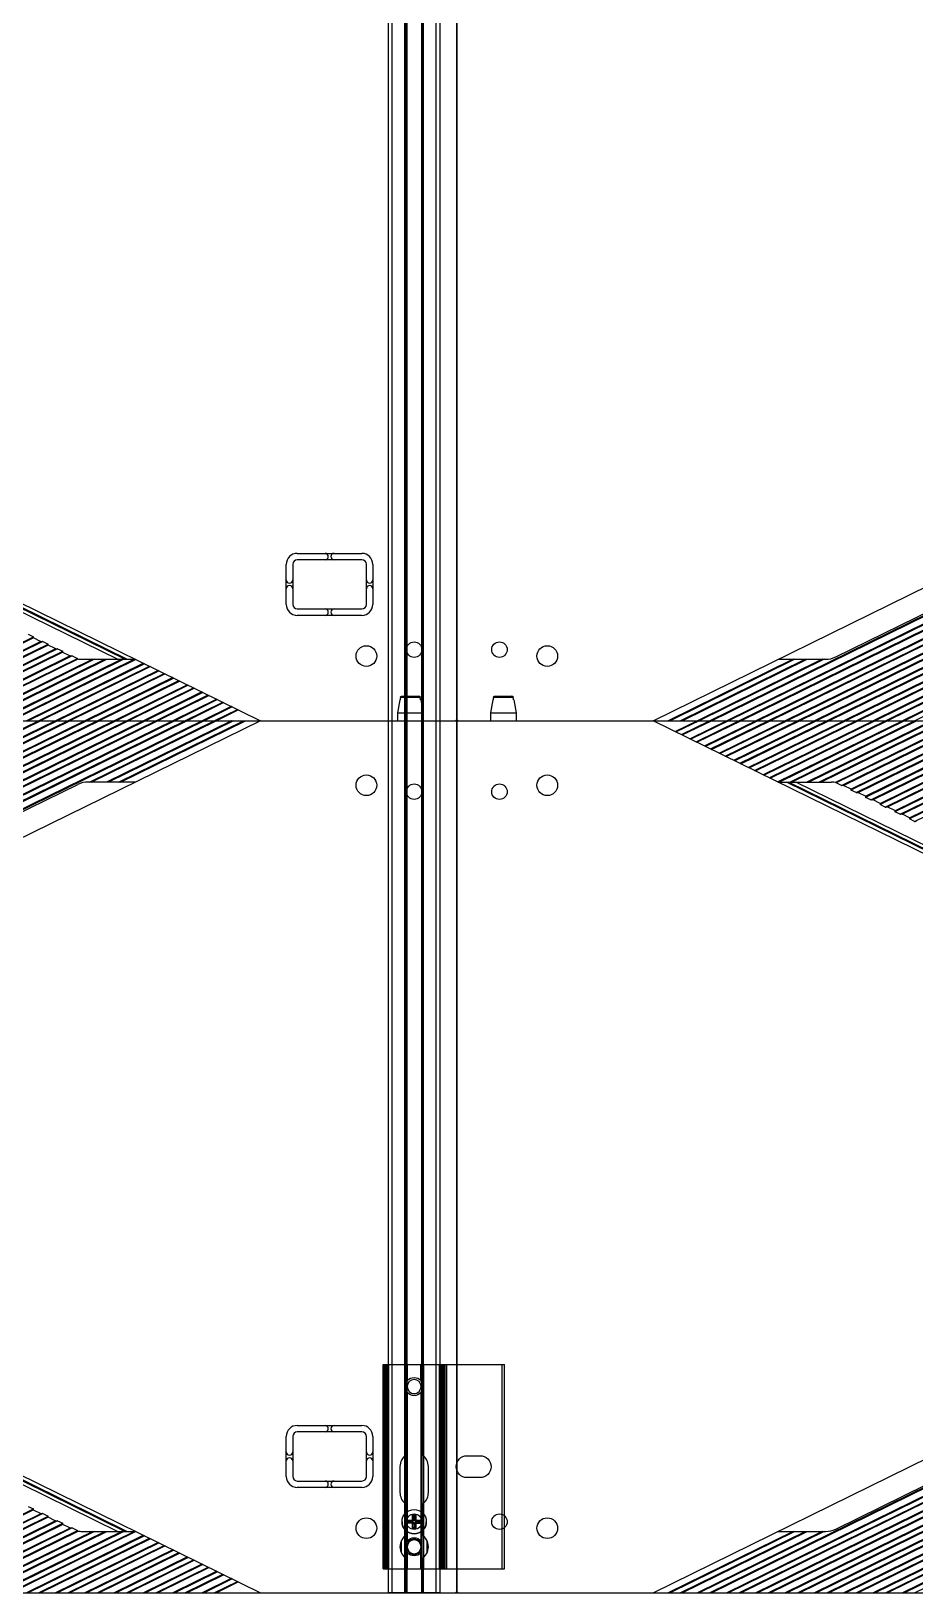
# Model space of a CAD drawing. Header units: millimetres. Extents: x 1927 to 14264, y 1863 to 5555.
# Drawn here: x 10609 to 10951, y 3124 to 3728 of the extents above; entities that cross this region are included whole.
import ezdxf

# ---------------------------------------------------------------- set-up
doc = ezdxf.new("R2010")
doc.units = ezdxf.units.MM
doc.layers.add('02___PRT_ALL_AXES', color=7, linetype='Continuous')
doc.layers.add('1轮廓线', color=7, linetype='Continuous', lineweight=25)

# ---------------------------------------------------------------- blocks, each defined once
blk = doc.blocks.new('ryfhgjmb')
at = {"color": 30, "linetype": 'Continuous', "true_color": 0xf26722}
for p, q in [((6005.13, 3322.43), (6005.13, 3342.43)), ((6005.13, 3342.43), (7001.63, 3342.43)), ((6005.13, 3340.93), (7001.63, 3340.93)), ((6053.93, 3337.93), (6043.93, 3337.93)), ((6058.09, 3336.03), (6969.27, 3336.03)), ((6058.47, 3335.53), (6968.88, 3335.53)), ((6005.13, 3323.93), (7001.63, 3323.93)), ((6043.93, 3326.93), (6053.93, 3326.93)), ((6058.09, 3328.83), (6969.27, 3328.83)), ((6058.47, 3329.33), (6968.88, 3329.33)), ((6005.13, 3322.43), (7001.63, 3322.43))]:
    blk.add_line(p, q, dxfattribs=at)
for centre, start, end in [((6043.93, 3332.43), 90, 139.11481), ((6053.93, 3332.43), 34.30765, 90), ((6043.93, 3332.43), 220.88519, 270), ((6053.93, 3332.43), 270, 325.69235)]:
    blk.add_arc(centre, 5.5, start, end, dxfattribs=at)
at = {"layer": '02___PRT_ALL_AXES', "color": 30, "linetype": 'Continuous', "true_color": 0xf26722}
for p, q in [((6005.13, 3336.03), (6018.77, 3336.03)), ((6020.56, 3337.39), (6025.29, 3337.39)), ((6027.09, 3336.03), (6039.77, 3336.03)), ((6005.13, 3335.53), (6018.38, 3335.53)), ((6018.22, 3335.27), (6005.13, 3335.27)), ((6027.47, 3335.53), (6039.38, 3335.53)), ((6968.72, 3335.27), (6027.64, 3335.27)), ((6018.22, 3329.59), (6005.13, 3329.59)), ((6005.13, 3329.33), (6018.38, 3329.33)), ((6005.13, 3328.83), (6018.77, 3328.83)), ((6020.56, 3327.47), (6025.29, 3327.47)), ((6027.09, 3328.83), (6039.77, 3328.83)), ((6027.47, 3329.33), (6039.38, 3329.33)), ((6968.72, 3329.59), (6027.64, 3329.59))]:
    blk.add_line(p, q, dxfattribs=at)
blk.add_circle((6022.93, 3332.43), 3, dxfattribs=at)
for centre, start, end in [((6022.93, 3332.43), 31.08062, 148.91938), ((6043.93, 3332.43), 139.11481, 145.69235), ((6022.93, 3332.43), 211.08062, 328.91938), ((6043.93, 3332.43), 214.30765, 220.88519)]:
    blk.add_arc(centre, 5.5, start, end, dxfattribs=at)
blk = doc.blocks.new('ETDHFN')
at = {"layer": '1轮廓线', "linetype": 'Continuous', "lineweight": 25}
for p, q in [((8841.41, 4025.55), (8841.81, 4025.15)), ((8841.41, 4023.94), (8841.41, 4025.55)), ((8841.41, 4025.55), (8842.61, 4025.55)), ((8841.81, 4025.15), (8842.21, 4025.15)), ((8841.81, 4023.54), (8841.81, 4025.15)), ((8842.61, 4025.55), (8842.21, 4025.15)), ((8842.21, 4023.54), (8842.21, 4025.15)), ((8842.61, 4025.55), (8842.61, 4023.94)), ((8839.51, 4023.65), (8839.91, 4023.25)), ((8839.51, 4022.45), (8839.51, 4023.65)), ((8839.51, 4023.65), (8841.12, 4023.65)), ((8839.51, 4022.45), (8839.91, 4022.85)), ((8841.12, 4022.45), (8839.51, 4022.45)), ((8839.91, 4023.25), (8839.91, 4022.85)), ((8841.52, 4023.25), (8839.91, 4023.25)), ((8841.52, 4022.85), (8839.91, 4022.85)), ((8841.41, 4020.55), (8841.41, 4022.16)), ((8841.41, 4020.55), (8841.81, 4020.95)), ((8842.61, 4020.55), (8841.41, 4020.55)), ((8841.81, 4022.56), (8841.81, 4020.95)), ((8841.81, 4020.95), (8842.21, 4020.95)), ((8842.21, 4020.95), (8842.21, 4022.56)), ((8842.61, 4020.55), (8842.21, 4020.95)), ((8844.11, 4023.25), (8842.5, 4023.25)), ((8842.5, 4022.85), (8844.11, 4022.85)), ((8842.61, 4022.16), (8842.61, 4020.55)), ((8842.9, 4023.65), (8844.51, 4023.65)), ((8842.9, 4022.45), (8844.51, 4022.45)), ((8844.51, 4023.65), (8844.11, 4023.25)), ((8844.11, 4022.85), (8844.11, 4023.25)), ((8844.51, 4022.45), (8844.11, 4022.85)), ((8844.51, 4023.65), (8844.51, 4022.45))]:
    blk.add_line(p, q, dxfattribs=at)
at = {"layer": '1轮廓线', "linetype": 'Continuous', "lineweight": 13}
for p, q in [((8841.12, 4023.65), (8841.52, 4023.25)), ((8841.12, 4022.45), (8841.52, 4022.85)), ((8841.41, 4023.94), (8841.81, 4023.54)), ((8841.41, 4022.16), (8841.81, 4022.56)), ((8842.61, 4023.94), (8842.21, 4023.54)), ((8842.61, 4022.16), (8842.21, 4022.56)), ((8842.9, 4023.65), (8842.5, 4023.25)), ((8842.9, 4022.45), (8842.5, 4022.85))]:
    blk.add_line(p, q, dxfattribs=at)
at = {"layer": '1轮廓线', "linetype": 'Continuous', "lineweight": 25}
for radius in [4.7, 3]:
    blk.add_circle((8842.01, 4023.05), radius, dxfattribs=at)
blk.add_arc((8842.01, 4023.05), 4.7, 180, 0, dxfattribs=at)
for points in [[(8841.12, 4023.65), (8841.18, 4023.65), (8841.24, 4023.68), (8841.29, 4023.7), (8841.33, 4023.74), (8841.36, 4023.77), (8841.39, 4023.82), (8841.41, 4023.88), (8841.41, 4023.94)], [(8841.41, 4022.16), (8841.41, 4022.23), (8841.39, 4022.28), (8841.36, 4022.33), (8841.33, 4022.37), (8841.29, 4022.4), (8841.24, 4022.43), (8841.18, 4022.45), (8841.12, 4022.45)], [(8841.81, 4023.54), (8841.81, 4023.48), (8841.79, 4023.42), (8841.77, 4023.37), (8841.73, 4023.33), (8841.69, 4023.3), (8841.64, 4023.27), (8841.59, 4023.25), (8841.52, 4023.25)], [(8841.52, 4022.85), (8841.59, 4022.85), (8841.64, 4022.83), (8841.69, 4022.81), (8841.73, 4022.77), (8841.76, 4022.73), (8841.79, 4022.68), (8841.81, 4022.63), (8841.81, 4022.56)], [(8842.5, 4023.25), (8842.43, 4023.25), (8842.38, 4023.27), (8842.33, 4023.3), (8842.29, 4023.33), (8842.26, 4023.37), (8842.23, 4023.42), (8842.21, 4023.48), (8842.21, 4023.54)], [(8842.21, 4022.56), (8842.21, 4022.63), (8842.23, 4022.68), (8842.25, 4022.73), (8842.29, 4022.77), (8842.33, 4022.81), (8842.38, 4022.83), (8842.43, 4022.85), (8842.5, 4022.85)], [(8842.61, 4023.94), (8842.61, 4023.88), (8842.63, 4023.82), (8842.66, 4023.77), (8842.69, 4023.74), (8842.73, 4023.7), (8842.78, 4023.68), (8842.84, 4023.65), (8842.9, 4023.65)], [(8842.9, 4022.45), (8842.84, 4022.45), (8842.78, 4022.43), (8842.73, 4022.41), (8842.69, 4022.37), (8842.66, 4022.33), (8842.63, 4022.28), (8842.61, 4022.23), (8842.61, 4022.16)]]:
    blk.add_open_spline(points, degree=2, knots=[0, 0, 0, 0.25, 0.25, 0.5, 0.5, 0.75, 0.75, 1, 1, 1], dxfattribs=at)
blk = doc.blocks.new('ERTFHGJ')
at = {"color": 40, "linetype": 'Continuous', "true_color": 0xf8d731}
for p, q in [((8878.46, 3617.77), (8878.46, 3696.77)), ((8925.46, 3696.77), (8878.46, 3696.77)), ((8879.46, 3617.77), (8879.46, 3696.77)), ((8900.96, 3696.77), (8900.96, 3617.77)), ((8901.46, 3617.77), (8901.46, 3696.77)), ((8901.96, 3617.77), (8901.96, 3696.77)), ((8902.4, 3617.77), (8902.4, 3696.77)), ((8902.87, 3617.77), (8902.87, 3696.77)), ((8903.46, 3617.77), (8903.46, 3696.77)), ((8903.54, 3696.77), (8903.54, 3617.77)), ((8903.6, 3617.77), (8903.6, 3696.77)), ((8909.88, 3696.77), (8909.88, 3617.77)), ((8910.38, 3617.77), (8910.38, 3696.77)), ((8910.88, 3690.64), (8910.88, 3696.77)), ((8916.03, 3690.64), (8916.03, 3696.77)), ((8916.53, 3617.77), (8916.53, 3696.77)), ((8917.03, 3617.77), (8917.03, 3696.77)), ((8923.31, 3617.77), (8923.31, 3696.77)), ((8923.38, 3696.77), (8923.38, 3617.77)), ((8923.46, 3617.77), (8923.46, 3696.77)), ((8924.04, 3696.77), (8924.04, 3617.77)), ((8924.51, 3696.77), (8924.51, 3617.77)), ((8924.96, 3617.77), (8924.96, 3696.77)), ((8925.46, 3617.77), (8925.46, 3696.77)), ((8910.88, 3685.9), (8910.88, 3628.64)), ((8916.03, 3628.64), (8916.03, 3685.9)), ((8892.96, 3661.52), (8887.96, 3661.52)), ((8887.96, 3653.02), (8892.96, 3653.02)), ((8910.88, 3617.77), (8910.88, 3623.9)), ((8916.03, 3617.77), (8916.03, 3623.9)), ((8925.46, 3617.77), (8878.46, 3617.77))]:
    blk.add_line(p, q, dxfattribs=at)
for centre in [(8913.46, 3688.27), (8913.46, 3626.27)]:
    blk.add_circle(centre, 2.7, dxfattribs=at)
for centre, radius, start, end in [((8913.46, 3688.27), 3.5, 42.63239, 137.36761), ((8913.46, 3688.27), 3.5, 222.63239, 317.36761), ((8887.96, 3657.27), 4.25, 90, 270), ((8892.96, 3657.27), 4.25, 270, 90), ((8913.46, 3626.27), 3.5, 42.63239, 137.36761), ((8913.46, 3626.27), 3.5, 222.63239, 317.36761)]:
    blk.add_arc(centre, radius, start, end, dxfattribs=at)
for points, knots in [([(8910.39, 3688.27), (8910.39, 3688.38), (8910.39, 3688.58), (8910.4, 3688.89), (8910.41, 3689.2), (8910.45, 3689.51), (8910.5, 3689.81), (8910.57, 3690.05), (8910.64, 3690.24), (8910.7, 3690.38), (8910.78, 3690.52), (8910.85, 3690.6), (8910.88, 3690.64)], [0, 0, 0, 0, 0.127092, 0.253318, 0.378322, 0.502266, 0.625619, 0.749056, 0.811111, 0.873552, 0.936512, 1, 1, 1, 1]), ([(8910.88, 3685.9), (8910.85, 3685.94), (8910.78, 3686.02), (8910.7, 3686.16), (8910.64, 3686.3), (8910.57, 3686.49), (8910.5, 3686.73), (8910.45, 3687.03), (8910.41, 3687.34), (8910.4, 3687.65), (8910.39, 3687.96), (8910.39, 3688.17), (8910.39, 3688.27)], [0, 0, 0, 0, 0.063495, 0.126469, 0.188905, 0.250963, 0.374396, 0.497744, 0.621683, 0.746682, 0.87291, 1, 1, 1, 1]), ([(8916.03, 3690.64), (8916.07, 3690.6), (8916.13, 3690.52), (8916.21, 3690.38), (8916.27, 3690.24), (8916.35, 3690.05), (8916.41, 3689.81), (8916.47, 3689.51), (8916.5, 3689.2), (8916.52, 3688.89), (8916.53, 3688.58), (8916.53, 3688.37), (8916.53, 3688.27)], [0, 0, 0, 0, 0.063487, 0.126447, 0.188887, 0.250942, 0.37438, 0.497732, 0.621676, 0.746681, 0.872907, 1, 1, 1, 1]), ([(8916.53, 3688.27), (8916.53, 3688.17), (8916.53, 3687.96), (8916.52, 3687.65), (8916.5, 3687.34), (8916.47, 3687.03), (8916.41, 3686.73), (8916.35, 3686.49), (8916.27, 3686.3), (8916.21, 3686.16), (8916.13, 3686.02), (8916.07, 3685.94), (8916.03, 3685.9)], [0, 0, 0, 0, 0.127092, 0.253319, 0.378323, 0.502267, 0.62562, 0.749057, 0.811112, 0.873553, 0.936512, 1, 1, 1, 1]), ([(8910.39, 3626.27), (8910.39, 3626.38), (8910.39, 3626.58), (8910.4, 3626.89), (8910.41, 3627.2), (8910.45, 3627.51), (8910.5, 3627.81), (8910.57, 3628.05), (8910.64, 3628.24), (8910.7, 3628.38), (8910.78, 3628.52), (8910.85, 3628.6), (8910.88, 3628.64)], [0, 0, 0, 0, 0.127092, 0.253318, 0.378322, 0.502266, 0.625619, 0.749056, 0.811111, 0.873552, 0.936512, 1, 1, 1, 1]), ([(8910.88, 3623.9), (8910.85, 3623.94), (8910.78, 3624.02), (8910.7, 3624.16), (8910.64, 3624.3), (8910.57, 3624.49), (8910.5, 3624.73), (8910.45, 3625.03), (8910.41, 3625.34), (8910.4, 3625.65), (8910.39, 3625.96), (8910.39, 3626.17), (8910.39, 3626.27)], [0, 0, 0, 0, 0.063495, 0.126469, 0.188905, 0.250963, 0.374396, 0.497744, 0.621683, 0.746682, 0.87291, 1, 1, 1, 1]), ([(8916.03, 3628.64), (8916.07, 3628.6), (8916.13, 3628.52), (8916.21, 3628.38), (8916.27, 3628.24), (8916.35, 3628.05), (8916.41, 3627.81), (8916.47, 3627.51), (8916.5, 3627.2), (8916.52, 3626.89), (8916.53, 3626.58), (8916.53, 3626.37), (8916.53, 3626.27)], [0, 0, 0, 0, 0.063487, 0.126447, 0.188887, 0.250942, 0.37438, 0.497732, 0.621676, 0.746681, 0.872907, 1, 1, 1, 1]), ([(8916.53, 3626.27), (8916.53, 3626.17), (8916.53, 3625.96), (8916.52, 3625.65), (8916.5, 3625.34), (8916.47, 3625.03), (8916.41, 3624.73), (8916.35, 3624.49), (8916.27, 3624.3), (8916.21, 3624.16), (8916.13, 3624.02), (8916.07, 3623.94), (8916.03, 3623.9)], [0, 0, 0, 0, 0.127092, 0.253319, 0.378323, 0.502267, 0.62562, 0.749057, 0.811112, 0.873553, 0.936512, 1, 1, 1, 1])]:
    blk.add_open_spline(points, degree=3, knots=knots, dxfattribs=at)
blk = doc.blocks.new('ryfh')
at = {"rotation": 90}
blk.add_blockref('ryfhgjmb', (11616.06, -2205.71), dxfattribs=at)
at = {"xscale": -1}
blk.add_blockref('ERTFHGJ', (17197.08, 190.94), dxfattribs=at)
blk.add_blockref('ETDHFN', (-558.38, -196.14))
blk = doc.blocks.new('RYHF')
at = {"color": 7, "linetype": 'Continuous'}
for p, q in [((6809.87, 5882.19), (6808.92, 5877.09)), ((6809.93, 5882.19), (6809.87, 5882.19)), ((6809.99, 5882.52), (6809.93, 5882.19)), ((6810.05, 5882.85), (6809.99, 5882.52)), ((6810.02, 5882.69), (6809.99, 5882.52)), ((6810.05, 5882.85), (6810.02, 5882.69)), ((6810.11, 5883.18), (6810.05, 5882.85)), ((6810.11, 5883.18), (6817.69, 5883.18)), ((6810.61, 5883.59), (6817.18, 5883.59)), ((6817.75, 5882.85), (6817.69, 5883.18)), ((6817.81, 5882.52), (6817.75, 5882.85)), ((6817.78, 5882.69), (6817.75, 5882.85)), ((6817.81, 5882.52), (6817.78, 5882.69)), ((6817.87, 5882.19), (6817.81, 5882.52)), ((6817.93, 5882.19), (6817.87, 5882.19)), ((6817.93, 5882.19), (6818.87, 5877.09)), ((7373.87, 5882.19), (7372.92, 5877.09)), ((7373.93, 5882.19), (7373.87, 5882.19)), ((7373.99, 5882.52), (7373.93, 5882.19)), ((7374.05, 5882.85), (7373.99, 5882.52)), ((7374.02, 5882.69), (7373.99, 5882.52)), ((7374.05, 5882.85), (7374.02, 5882.69)), ((7374.11, 5883.18), (7374.05, 5882.85)), ((7374.11, 5883.18), (7381.69, 5883.18)), ((7374.61, 5883.59), (7381.18, 5883.59)), ((7381.75, 5882.85), (7381.69, 5883.18)), ((7381.81, 5882.52), (7381.75, 5882.85)), ((7381.78, 5882.69), (7381.75, 5882.85)), ((7381.81, 5882.52), (7381.78, 5882.69)), ((7381.87, 5882.19), (7381.81, 5882.52)), ((7381.93, 5882.19), (7381.87, 5882.19)), ((7381.93, 5882.19), (7382.87, 5877.09)), ((6796.4, 5874.09), (6795.9, 5873.59)), ((6795.9, 5536.59), (6795.9, 5874.09)), ((6795.9, 5874.09), (7395.9, 5874.09)), ((6808.92, 5877.09), (6808.92, 5874.09)), ((6808.92, 5877.09), (6818.87, 5877.09)), ((6818.87, 5877.09), (6818.87, 5874.09)), ((7085.69, 5769.1), (6871.9, 5874.09)), ((6880.45, 5869.89), (6889, 5874.09)), ((6889.07, 5874.09), (6880.49, 5869.87)), ((6889.75, 5874.09), (6880.83, 5869.71)), ((6882.8, 5868.74), (6893.69, 5874.09)), ((6883.13, 5868.57), (6894.37, 5874.09)), ((6883.17, 5868.56), (6894.44, 5874.09)), ((6886.12, 5867.11), (6900.34, 5874.09)), ((6900.42, 5874.09), (6886.16, 5867.09)), ((6901.09, 5874.09), (6886.5, 5866.92)), ((6888.47, 5865.96), (6905.03, 5874.09)), ((6888.81, 5865.79), (6905.71, 5874.09)), ((6888.84, 5865.77), (6905.79, 5874.09)), ((6891.79, 5864.32), (6911.69, 5874.09)), ((6911.76, 5874.09), (6891.83, 5864.3)), ((6912.44, 5874.09), (6892.17, 5864.14)), ((6894.14, 5863.17), (6916.38, 5874.09)), ((6894.48, 5863), (6917.06, 5874.09)), ((6894.51, 5862.99), (6917.13, 5874.09)), ((6897.46, 5861.54), (6923.03, 5874.09)), ((6923.1, 5874.09), (6897.5, 5861.52)), ((6923.78, 5874.09), (6897.84, 5861.35)), ((6899.81, 5860.39), (6927.72, 5874.09)), ((6900.15, 5860.22), (6928.4, 5874.09)), ((6900.19, 5860.2), (6928.47, 5874.09)), ((6903.14, 5858.75), (6934.37, 5874.09)), ((6934.45, 5874.09), (6903.17, 5858.73)), ((6935.12, 5874.09), (6903.51, 5858.57)), ((6905.48, 5857.6), (6939.06, 5874.09)), ((6905.82, 5857.43), (6939.74, 5874.09)), ((6905.86, 5857.42), (6939.82, 5874.09)), ((6908.81, 5855.97), (6945.72, 5874.09)), ((6945.79, 5874.09), (6908.84, 5855.95)), ((6946.47, 5874.09), (6909.18, 5855.78)), ((6911.15, 5854.81), (6950.41, 5874.09)), ((6911.49, 5854.65), (6951.09, 5874.09)), ((6911.53, 5854.63), (6951.16, 5874.09)), ((6914.48, 5853.18), (6957.06, 5874.09)), ((6957.13, 5874.09), (6914.52, 5853.16)), ((6957.81, 5874.09), (6914.86, 5853)), ((6916.82, 5852.03), (6961.75, 5874.09)), ((6917.16, 5851.86), (6962.43, 5874.09)), ((6917.2, 5851.84), (6962.5, 5874.09)), ((6920.15, 5850.4), (6968.4, 5874.09)), ((6968.47, 5874.09), (6920.19, 5850.38)), ((6969.15, 5874.09), (6920.79, 5850.34)), ((6924.73, 5850.34), (6973.09, 5874.09)), ((6925.41, 5850.34), (6973.77, 5874.09)), ((6925.48, 5850.34), (6973.85, 5874.09)), ((6979.74, 5874.09), (6931.38, 5850.34)), ((6979.82, 5874.09), (6931.45, 5850.34)), ((6980.5, 5874.09), (6932.13, 5850.34)), ((6936.07, 5850.34), (6984.44, 5874.09)), ((6936.75, 5850.34), (6985.12, 5874.09)), ((6936.83, 5850.34), (6985.19, 5874.09)), ((6991.09, 5874.09), (6942.44, 5850.2)), ((6991.16, 5874.09), (6942.49, 5850.19)), ((6991.84, 5874.09), (6942.76, 5849.99)), ((6944.73, 5849.02), (6995.78, 5874.09)), ((6945.52, 5849.08), (6996.46, 5874.09)), ((6945.56, 5849.06), (6996.53, 5874.09)), ((7003.18, 5874.09), (6948.43, 5847.2)), ((7002.43, 5874.09), (6948.51, 5847.61)), ((7002.5, 5874.09), (6948.55, 5847.59)), ((6950.4, 5846.24), (7007.12, 5874.09)), ((6951.19, 5846.29), (7007.8, 5874.09)), ((6951.23, 5846.27), (7007.88, 5874.09)), ((7014.53, 5874.09), (6954.1, 5844.42)), ((7013.77, 5874.09), (6954.18, 5844.83)), ((7013.85, 5874.09), (6954.22, 5844.81)), ((6956.07, 5843.45), (7018.47, 5874.09)), ((6956.87, 5843.51), (7019.15, 5874.09)), ((6956.9, 5843.49), (7019.22, 5874.09)), ((7025.87, 5874.09), (6959.77, 5841.63)), ((7025.12, 5874.09), (6959.85, 5842.04)), ((7025.19, 5874.09), (6959.89, 5842.02)), ((6961.74, 5840.67), (7029.81, 5874.09)), ((6962.54, 5840.72), (7030.49, 5874.09)), ((6962.57, 5840.7), (7030.56, 5874.09)), ((7037.21, 5874.09), (6965.45, 5838.85)), ((7036.46, 5874.09), (6965.52, 5839.26)), ((7036.53, 5874.09), (6965.56, 5839.24)), ((6967.42, 5837.88), (7041.15, 5874.09)), ((6968.21, 5837.94), (7041.83, 5874.09)), ((6968.25, 5837.92), (7041.91, 5874.09)), ((7048.56, 5874.09), (6971.12, 5836.06)), ((7047.8, 5874.09), (6971.2, 5836.47)), ((7047.88, 5874.09), (6971.23, 5836.45)), ((6973.09, 5835.1), (7052.5, 5874.09)), ((7319.9, 5874.09), (7120.61, 5776.23)), ((7132.17, 5824.09), (7233.99, 5874.09)), ((7132.85, 5824.09), (7234.67, 5874.09)), ((7132.92, 5824.09), (7234.74, 5874.09)), ((7240.64, 5874.09), (7138.82, 5824.09)), ((7240.71, 5874.09), (7138.89, 5824.09)), ((7241.39, 5874.09), (7139.57, 5824.09)), ((7143.51, 5824.09), (7245.33, 5874.09)), ((7144.19, 5824.09), (7246.01, 5874.09)), ((7144.27, 5824.09), (7246.08, 5874.09)), ((7251.98, 5874.09), (7150.16, 5824.09)), ((7252.06, 5874.09), (7150.24, 5824.09)), ((7252.74, 5874.09), (7150.92, 5824.09)), ((7154.86, 5824.09), (7256.67, 5874.09)), ((7155.54, 5824.09), (7257.35, 5874.09)), ((7155.61, 5824.09), (7257.43, 5874.09)), ((7263.33, 5874.09), (7161.51, 5824.09)), ((7263.4, 5874.09), (7161.58, 5824.09)), ((7264.08, 5874.09), (7162.26, 5824.09)), ((7166.2, 5824.09), (7268.02, 5874.09)), ((7166.88, 5824.09), (7268.7, 5874.09)), ((7166.95, 5824.09), (7268.77, 5874.09)), ((7274.67, 5874.09), (7172.85, 5824.09)), ((7274.74, 5874.09), (7172.92, 5824.09)), ((7275.42, 5874.09), (7173.6, 5824.09)), ((7177.54, 5824.09), (7279.36, 5874.09)), ((7178.22, 5824.09), (7280.04, 5874.09)), ((7178.3, 5824.09), (7280.11, 5874.09)), ((7286.01, 5874.09), (7184.19, 5824.09)), ((7286.09, 5874.09), (7184.27, 5824.09)), ((7286.77, 5874.09), (7184.95, 5824.09)), ((7188.89, 5824.09), (7290.7, 5874.09)), ((7189.57, 5824.09), (7291.38, 5874.09)), ((7189.64, 5824.09), (7291.46, 5874.09)), ((7297.36, 5874.09), (7195.54, 5824.09)), ((7297.43, 5874.09), (7195.61, 5824.09)), ((7298.11, 5874.09), (7196.29, 5824.09)), ((7253.68, 5850.34), (7302.05, 5874.09)), ((7254.36, 5850.34), (7302.73, 5874.09)), ((7254.44, 5850.34), (7302.8, 5874.09)), ((7308.7, 5874.09), (7260.34, 5850.34)), ((7308.77, 5874.09), (7260.41, 5850.34)), ((7309.45, 5874.09), (7261.09, 5850.34)), ((7265.03, 5850.34), (7313.39, 5874.09)), ((7265.71, 5850.34), (7314.07, 5874.09)), ((7265.78, 5850.34), (7314.14, 5874.09)), ((7372.92, 5877.09), (7372.92, 5874.09)), ((7372.92, 5877.09), (7382.87, 5877.09)), ((7382.87, 5877.09), (7382.87, 5874.09)), ((7395.9, 5873.59), (7395.4, 5874.09)), ((7395.9, 5874.09), (7395.9, 5536.59)), ((6920.26, 5850.34), (6940.86, 5850.34)), ((7087.28, 5769.88), (6923.44, 5850.34)), ((7087.68, 5770.08), (6924.23, 5850.34)), ((6985.56, 5821.62), (6927.07, 5850.34)), ((6944.73, 5849.02), (6942.76, 5849.99)), ((7271.54, 5850.34), (7253.21, 5850.34)), ((6945.4, 5849.14), (6948.67, 5847.53)), ((6950.4, 5846.24), (6948.43, 5847.2)), ((6954.34, 5844.75), (6951.07, 5846.35)), ((6956.07, 5843.45), (6954.1, 5844.42)), ((7084.61, 5768.57), (7249.24, 5849.42)), ((6960.01, 5841.96), (6956.74, 5843.57)), ((6961.74, 5840.67), (6959.77, 5841.63)), ((6965.69, 5839.18), (6962.41, 5840.78)), ((6967.42, 5837.88), (6965.45, 5838.85)), ((6971.36, 5836.39), (6968.08, 5838)), ((6973.09, 5835.1), (6971.12, 5836.06)), ((6942.56, 5561.26), (7107.19, 5642.11)), ((7104.12, 5640.6), (7267.57, 5560.34)), ((7104.52, 5640.8), (7268.36, 5560.34)), ((7106.11, 5641.58), (7319.9, 5536.59)), ((6871.9, 5536.59), (7071.19, 5634.46)), ((7329.9, 5581.59), (7329.9, 5597.09)), ((7332.4, 5597.09), (7332.4, 5581.59)), ((7334.15, 5601.34), (7359.15, 5601.34)), ((7359.15, 5598.84), (7334.15, 5598.84)), ((7360.9, 5581.59), (7360.9, 5597.09)), ((7363.4, 5597.09), (7363.4, 5581.59)), ((6893.69, 5536.59), (6995.51, 5586.59)), ((6894.37, 5536.59), (6996.19, 5586.59)), ((6894.44, 5536.59), (6996.26, 5586.59)), ((7002.16, 5586.59), (6900.34, 5536.59)), ((7002.23, 5586.59), (6900.41, 5536.59)), ((7002.91, 5586.59), (6901.09, 5536.59)), ((6905.03, 5536.59), (7006.85, 5586.59)), ((6905.71, 5536.59), (7007.53, 5586.59)), ((6905.79, 5536.59), (7007.6, 5586.59)), ((7013.5, 5586.59), (6911.68, 5536.59)), ((7013.58, 5586.59), (6911.76, 5536.59)), ((7014.26, 5586.59), (6912.44, 5536.59)), ((6916.38, 5536.59), (7018.19, 5586.59)), ((6917.06, 5536.59), (7018.87, 5586.59)), ((6917.13, 5536.59), (7018.95, 5586.59)), ((7024.85, 5586.59), (6923.03, 5536.59)), ((7024.92, 5586.59), (6923.1, 5536.59)), ((7025.6, 5586.59), (6923.78, 5536.59)), ((6927.72, 5536.59), (7029.54, 5586.59)), ((6928.4, 5536.59), (7030.22, 5586.59)), ((6928.47, 5536.59), (7030.29, 5586.59)), ((7036.19, 5586.59), (6934.37, 5536.59)), ((7036.26, 5586.59), (6934.44, 5536.59)), ((7036.94, 5586.59), (6935.12, 5536.59)), ((6939.06, 5536.59), (7040.88, 5586.59)), ((6939.74, 5536.59), (7041.56, 5586.59)), ((6939.82, 5536.59), (7041.63, 5586.59)), ((7047.53, 5586.59), (6945.71, 5536.59)), ((7047.61, 5586.59), (6945.79, 5536.59)), ((7048.29, 5586.59), (6946.47, 5536.59)), ((6950.41, 5536.59), (7052.22, 5586.59)), ((6951.09, 5536.59), (7052.9, 5586.59)), ((6951.16, 5536.59), (7052.98, 5586.59)), ((7058.88, 5586.59), (6957.06, 5536.59)), ((7058.95, 5586.59), (6957.13, 5536.59)), ((7059.63, 5586.59), (6957.81, 5536.59)), ((6961.75, 5536.59), (7063.57, 5586.59)), ((6962.43, 5536.59), (7064.25, 5586.59)), ((6962.5, 5536.59), (7064.32, 5586.59)), ((7070.22, 5586.59), (6968.4, 5536.59)), ((7070.29, 5586.59), (6968.47, 5536.59)), ((7070.97, 5586.59), (6969.15, 5536.59)), ((6973.09, 5536.59), (7074.91, 5586.59)), ((7206.24, 5589.07), (7264.73, 5560.34)), ((7334.15, 5579.84), (7359.15, 5579.84)), ((7359.15, 5577.34), (7334.15, 5577.34)), ((7165.93, 5536.59), (7232.02, 5569.05)), ((7166.61, 5536.59), (7231.91, 5568.66)), ((7166.68, 5536.59), (7231.95, 5568.64)), ((7234.9, 5567.19), (7172.58, 5536.59)), ((7234.93, 5567.18), (7172.65, 5536.59)), ((7235.73, 5567.23), (7173.33, 5536.59)), ((7177.27, 5536.59), (7237.7, 5566.26)), ((7177.95, 5536.59), (7237.58, 5565.87)), ((7178.02, 5536.59), (7237.62, 5565.86)), ((7230.05, 5570.02), (7232.02, 5569.05)), ((7235.06, 5567.11), (7231.78, 5568.72)), ((7235.73, 5567.23), (7237.7, 5566.26)), ((7240.73, 5564.33), (7237.46, 5565.94)), ((6926.02, 5560.34), (6877.66, 5536.59)), ((6926.09, 5560.34), (6877.73, 5536.59)), ((6926.77, 5560.34), (6878.41, 5536.59)), ((6882.35, 5536.59), (6930.71, 5560.34)), ((6883.03, 5536.59), (6931.39, 5560.34)), ((6883.1, 5536.59), (6931.46, 5560.34)), ((6937.36, 5560.34), (6889, 5536.59)), ((6937.44, 5560.34), (6889.07, 5536.59)), ((6938.11, 5560.34), (6889.75, 5536.59)), ((6920.26, 5560.34), (6938.59, 5560.34)), ((7240.57, 5564.41), (7183.92, 5536.59)), ((7240.6, 5564.39), (7184, 5536.59)), ((7241.4, 5564.45), (7184.68, 5536.59)), ((7188.61, 5536.59), (7243.37, 5563.48)), ((7189.29, 5536.59), (7243.25, 5563.09)), ((7189.37, 5536.59), (7243.29, 5563.07)), ((7246.24, 5561.62), (7195.27, 5536.59)), ((7246.28, 5561.6), (7195.34, 5536.59)), ((7247.07, 5561.66), (7196.02, 5536.59)), ((7199.96, 5536.59), (7249.04, 5560.69)), ((7200.64, 5536.59), (7249.31, 5560.49)), ((7200.71, 5536.59), (7249.36, 5560.48)), ((7254.97, 5560.34), (7206.61, 5536.59)), ((7255.05, 5560.34), (7206.68, 5536.59)), ((7255.73, 5560.34), (7207.36, 5536.59)), ((7211.3, 5536.59), (7259.67, 5560.34)), ((7211.98, 5536.59), (7260.34, 5560.34)), ((7212.05, 5536.59), (7260.42, 5560.34)), ((7266.32, 5560.34), (7217.95, 5536.59)), ((7266.39, 5560.34), (7218.03, 5536.59)), ((7267.07, 5560.34), (7218.71, 5536.59)), ((7222.64, 5536.59), (7271.01, 5560.34)), ((7223.32, 5536.59), (7271.61, 5560.3)), ((7271.65, 5560.29), (7223.4, 5536.59)), ((7241.4, 5564.45), (7243.37, 5563.48)), ((7246.4, 5561.54), (7243.13, 5563.15)), ((7247.07, 5561.66), (7249.04, 5560.69)), ((7250.94, 5560.34), (7271.54, 5560.34)), ((7274.6, 5558.84), (7229.3, 5536.59)), ((7274.63, 5558.82), (7229.37, 5536.59)), ((7274.97, 5558.65), (7230.05, 5536.59)), ((7233.99, 5536.59), (7276.94, 5557.69)), ((7234.67, 5536.59), (7277.28, 5557.52)), ((7277.32, 5557.5), (7234.74, 5536.59)), ((7280.27, 5556.05), (7240.64, 5536.59)), ((7280.31, 5556.03), (7240.71, 5536.59)), ((7280.65, 5555.87), (7241.39, 5536.59)), ((7245.33, 5536.59), (7282.62, 5554.9)), ((7246.01, 5536.59), (7282.96, 5554.73)), ((7282.99, 5554.72), (7246.08, 5536.59)), ((7285.94, 5553.27), (7251.98, 5536.59)), ((7285.98, 5553.25), (7252.06, 5536.59)), ((7286.32, 5553.08), (7252.74, 5536.59)), ((7256.67, 5536.59), (7288.29, 5552.12)), ((7257.35, 5536.59), (7288.63, 5551.95)), ((7288.66, 5551.93), (7257.43, 5536.59)), ((7291.61, 5550.48), (7263.33, 5536.59)), ((7291.65, 5550.46), (7263.4, 5536.59)), ((7291.99, 5550.3), (7264.08, 5536.59)), ((7268.02, 5536.59), (7293.96, 5549.33)), ((7268.7, 5536.59), (7294.3, 5549.16)), ((7294.34, 5549.15), (7268.77, 5536.59)), ((7297.28, 5547.7), (7274.67, 5536.59)), ((7297.32, 5547.68), (7274.74, 5536.59)), ((7297.66, 5547.51), (7275.42, 5536.59)), ((7279.36, 5536.59), (7299.63, 5546.54)), ((7280.04, 5536.59), (7299.97, 5546.38)), ((7300.01, 5546.36), (7280.11, 5536.59)), ((7302.96, 5544.91), (7286.01, 5536.59)), ((7302.99, 5544.89), (7286.09, 5536.59)), ((7303.33, 5544.73), (7286.77, 5536.59)), ((7290.7, 5536.59), (7305.3, 5543.76)), ((7291.38, 5536.59), (7305.64, 5543.59)), ((7305.68, 5543.57), (7291.46, 5536.59)), ((7308.63, 5542.13), (7297.36, 5536.59)), ((7308.66, 5542.11), (7297.43, 5536.59)), ((7309, 5541.94), (7298.11, 5536.59)), ((6795.9, 5537.09), (6796.4, 5536.59)), ((6795.9, 5536.59), (7395.9, 5536.59)), ((7302.05, 5536.59), (7310.97, 5540.97)), ((7302.73, 5536.59), (7311.31, 5540.81)), ((7311.35, 5540.79), (7302.8, 5536.59)), ((7395.4, 5536.59), (7395.9, 5537.09))]:
    blk.add_line(p, q, dxfattribs=at)
for centre, radius in [((6830.9, 5849.09), 4), ((7360.9, 5849.09), 4), ((6812.4, 5846.59), 3), ((7379.4, 5846.59), 3), ((6812.4, 5564.09), 3), ((7379.4, 5564.09), 3), ((6830.9, 5561.59), 4), ((7360.9, 5561.59), 4)]:
    blk.add_circle(centre, radius, dxfattribs=at)
for centre, radius, start, end in [((6817.18, 5883.07), 0.522, 77.03516, 89.99361), ((7381.18, 5883.07), 0.522, 77.03516, 89.99361), ((6940.86, 5841.34), 9, 77.62667, 90), ((7253.21, 5841.34), 9, 90, 116.15434), ((7334.15, 5597.09), 4.25, 90, 180), ((7334.15, 5597.09), 1.75, 90, 180), ((7344.9, 5600.09), 1.25, 270, 90), ((7348.4, 5600.09), 1.25, 90, 270), ((7359.15, 5597.09), 4.25, 0, 90), ((7359.15, 5597.09), 1.75, 0, 90), ((7331.15, 5591.09), 1.25, 180, 0), ((7362.15, 5591.09), 1.25, 180, 0), ((7331.15, 5587.59), 1.25, 0, 180), ((7362.15, 5587.59), 1.25, 0, 180), ((7334.15, 5581.59), 4.25, 180, 270), ((7334.15, 5581.59), 1.75, 180, 270), ((7344.9, 5578.59), 1.25, 270, 90), ((7348.4, 5578.59), 1.25, 90, 270), ((7359.15, 5581.59), 4.25, 270, 0), ((7359.15, 5581.59), 1.75, 270, 0), ((6938.59, 5569.34), 9, 270, 296.15434), ((7250.94, 5569.34), 9, 257.62667, 270)]:
    blk.add_arc(centre, radius, start, end, dxfattribs=at)
for centre, start_param, end_param in [((6944.8, 5850.99), 2.846583, 3.244909), ((6946.77, 5850.02), -3.038276, -2.358602), ((6950.47, 5848.21), 2.565236, 3.244909), ((6952.44, 5847.24), -3.038276, -2.358602), ((6956.14, 5845.42), 2.565236, 3.244909), ((6958.11, 5844.45), -3.038276, -2.358602), ((6961.82, 5842.64), 2.565236, 3.244909), ((6963.79, 5841.67), -3.038276, -2.358602), ((6967.49, 5839.85), 2.565236, 3.244909), ((6969.46, 5838.88), -3.038276, -2.358602), ((6973.16, 5837.07), 2.565236, 3.244909), ((6975.13, 5836.1), -3.038276, -2.358602), ((7229.98, 5568.05), -0.576357, 0.103317), ((7233.68, 5566.23), 0.103317, 0.78299), ((7235.65, 5565.26), -0.576357, 0.103317), ((7239.36, 5563.44), 0.103317, 0.78299), ((7241.33, 5562.48), -0.576357, 0.103317), ((7245.03, 5560.66), 0.103317, 0.78299), ((7247, 5559.69), -0.29501, 0.103317)]:
    blk.add_ellipse(centre, major_axis=(2.07, 0.98), ratio=0.130507, start_param=start_param, end_param=end_param, dxfattribs=at)
for points, knots in [([(6810.11, 5883.18), (6810.11, 5883.19), (6810.12, 5883.23), (6810.14, 5883.26), (6810.15, 5883.29)], [0, 0, 0, 0, 0.249866, 1, 1, 1, 1]), ([(6810.15, 5883.29), (6810.15, 5883.31), (6810.17, 5883.34), (6810.19, 5883.38), (6810.21, 5883.39)], [0, 0, 0, 0, 0.500081, 1, 1, 1, 1]), ([(6810.21, 5883.39), (6810.22, 5883.41), (6810.24, 5883.44), (6810.27, 5883.46), (6810.29, 5883.47)], [0, 0, 0, 0, 0.499978, 1, 1, 1, 1]), ([(6810.29, 5883.47), (6810.3, 5883.49), (6810.33, 5883.51), (6810.37, 5883.53), (6810.38, 5883.54)], [0, 0, 0, 0, 0.500013, 1, 1, 1, 1]), ([(6810.38, 5883.54), (6810.4, 5883.55), (6810.44, 5883.56), (6810.48, 5883.57), (6810.5, 5883.58)], [0, 0, 0, 0, 0.499911, 1, 1, 1, 1]), ([(6810.5, 5883.58), (6810.51, 5883.58), (6810.55, 5883.59), (6810.58, 5883.59), (6810.61, 5883.59)], [0, 0, 0, 0, 0.250382, 1, 1, 1, 1]), ([(6817.3, 5883.58), (6817.32, 5883.57), (6817.36, 5883.56), (6817.4, 5883.55), (6817.41, 5883.54)], [0, 0, 0, 0, 0.500089, 1, 1, 1, 1]), ([(6817.41, 5883.54), (6817.43, 5883.53), (6817.47, 5883.51), (6817.5, 5883.49), (6817.51, 5883.47)], [0, 0, 0, 0, 0.499987, 1, 1, 1, 1]), ([(6817.51, 5883.47), (6817.53, 5883.46), (6817.56, 5883.44), (6817.58, 5883.41), (6817.59, 5883.39)], [0, 0, 0, 0, 0.500022, 1, 1, 1, 1]), ([(6817.59, 5883.39), (6817.6, 5883.38), (6817.63, 5883.34), (6817.64, 5883.31), (6817.65, 5883.29)], [0, 0, 0, 0, 0.499919, 1, 1, 1, 1]), ([(6817.65, 5883.29), (6817.66, 5883.28), (6817.67, 5883.25), (6817.68, 5883.21), (6817.69, 5883.18)], [0, 0, 0, 0, 0.250397, 1, 1, 1, 1]), ([(7374.11, 5883.18), (7374.11, 5883.19), (7374.12, 5883.23), (7374.14, 5883.26), (7374.15, 5883.29)], [0, 0, 0, 0, 0.249866, 1, 1, 1, 1]), ([(7374.15, 5883.29), (7374.15, 5883.31), (7374.17, 5883.34), (7374.19, 5883.38), (7374.21, 5883.39)], [0, 0, 0, 0, 0.500081, 1, 1, 1, 1]), ([(7374.21, 5883.39), (7374.22, 5883.41), (7374.24, 5883.44), (7374.27, 5883.46), (7374.29, 5883.47)], [0, 0, 0, 0, 0.499978, 1, 1, 1, 1]), ([(7374.29, 5883.47), (7374.3, 5883.49), (7374.33, 5883.51), (7374.37, 5883.53), (7374.38, 5883.54)], [0, 0, 0, 0, 0.500013, 1, 1, 1, 1]), ([(7374.38, 5883.54), (7374.4, 5883.55), (7374.44, 5883.56), (7374.48, 5883.57), (7374.5, 5883.58)], [0, 0, 0, 0, 0.499911, 1, 1, 1, 1]), ([(7374.5, 5883.58), (7374.51, 5883.58), (7374.55, 5883.59), (7374.58, 5883.59), (7374.61, 5883.59)], [0, 0, 0, 0, 0.250382, 1, 1, 1, 1]), ([(7381.3, 5883.58), (7381.32, 5883.57), (7381.36, 5883.56), (7381.4, 5883.55), (7381.41, 5883.54)], [0, 0, 0, 0, 0.500089, 1, 1, 1, 1]), ([(7381.41, 5883.54), (7381.43, 5883.53), (7381.47, 5883.51), (7381.5, 5883.49), (7381.51, 5883.47)], [0, 0, 0, 0, 0.499987, 1, 1, 1, 1]), ([(7381.51, 5883.47), (7381.53, 5883.46), (7381.56, 5883.44), (7381.58, 5883.41), (7381.59, 5883.39)], [0, 0, 0, 0, 0.500022, 1, 1, 1, 1]), ([(7381.59, 5883.39), (7381.6, 5883.38), (7381.63, 5883.34), (7381.64, 5883.31), (7381.65, 5883.29)], [0, 0, 0, 0, 0.499919, 1, 1, 1, 1]), ([(7381.65, 5883.29), (7381.66, 5883.28), (7381.67, 5883.25), (7381.68, 5883.21), (7381.69, 5883.18)], [0, 0, 0, 0, 0.250397, 1, 1, 1, 1])]:
    blk.add_open_spline(points, degree=3, knots=knots, dxfattribs=at)
blk = doc.blocks.new('*U345')
blk.add_blockref('RYHF', (-7095.9, -5710.09))
blk = doc.blocks.new('*U346')
at = {"color": 0, "linetype": 'ByBlock', "lineweight": -2, "transparency": 16777216}
for p in [(600, 337.5), (1200, 337.5), (600, 0), (1200, 0)]:
    blk.add_blockref('*U345', p, dxfattribs=at)

msp = doc.modelspace()

# ---------------------------------------------------------------- block references
for name, p in [('*U346', (9873.87292, 3297.0031)), ('ryfh', (2473.74628, -675.91128))]:
    msp.add_blockref(name, p)

doc.saveas('drawing.dxf')
